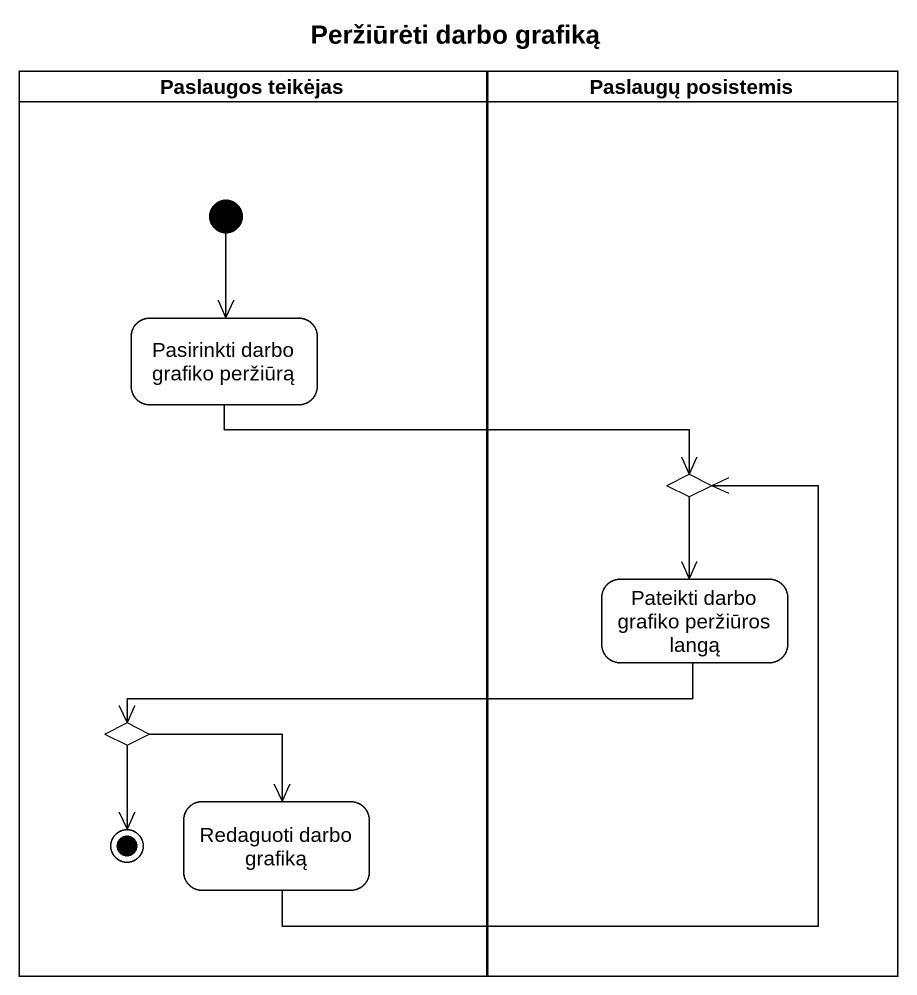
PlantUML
@startuml
title Peržiūrėti darbo grafiką
hide empty description
state "Paslaugos teikėjas" as Paslaugos_teikėjas <<partition>> {
  state "Pasirinkti darbo grafiko peržiūrą" as Pasirinkti_darbo_grafiko
  state choice2 <<choice>>
  state "Redaguoti darbo grafiką" as Redaguoti_darbo_grafiką
  [*] --> Pasirinkti_darbo_grafiko
  choice2 --> [*]
}
state "Paslaugų posistemis" as Paslaugų_posistemis <<partition>> {
  state choice1 <<choice>>
  state "Pateikti darbo grafiko peržiūros langą" as Pateikti_darbo_grafiko
}
Pasirinkti_darbo_grafiko -right-> choice1
choice1 --> Pateikti_darbo_grafiko
Pateikti_darbo_grafiko -left-> choice2
choice2 --> Redaguoti_darbo_grafiką
Redaguoti_darbo_grafiką -up-> choice1
@enduml
